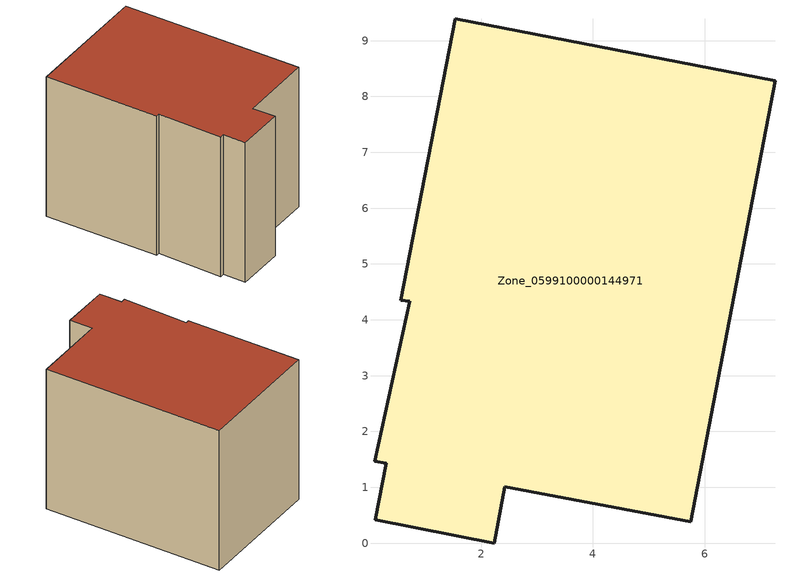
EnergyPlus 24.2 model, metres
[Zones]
Zone_0599100000144971
 floor ground (C_G): 1.53,9.39 7.26,8.28 5.75,0.38 2.42,1.01 2.23,0 0.1,0.42 0.3,1.43 0.09,1.47 0.72,4.33 0.56,4.35 z0
 wall outside (C_F): 0.1,0.42 2.23,0 2.42,1.01 5.75,0.38 7.26,8.28 1.53,9.39 0.56,4.35 0.72,4.33 0.09,1.47 0.3,1.43 0.1,0.42 z0:6.65
 roof outside (C_R): 0.09,1.47 0.3,1.43 0.1,0.42 2.23,0 2.42,1.01 5.75,0.38 7.26,8.28 1.53,9.39 0.56,4.35 0.72,4.33 z6.65
[BUILDING]
Pand.0599100000144971: North Axis=0; Terrain=City; Loads Convergence Tolerance Value=0.04; Temperature Convergence Tolerance Value=0.4; Solar Distribution=FullExterior; Maximum Number of Warmup Days=25; Minimum Number of Warmup Days=1
[Site:Location]
Rotterdam.The.Hague.AP_ZH_NLD Design_Conditions: Latitude=51.96; Longitude=4.45; Time Zone=1; Elevation=-4.5
[SITE:GROUNDTEMPERATURE:BUILDINGSURFACE]
18, 18, 18, 18, 18, 18, 18, 18, 18, 18, 18, 18
[MATERIAL] Thermal Absorptance=0.9; Solar Absorptance=0.7; Visible Absorptance=0.7
Name | Roughness | Thickness | Conductivity | Density | Specific Heat
G.TC.1946-1964 | MediumSmooth | 0.15 | 1 | 540 | 1210
F.TC.1946-1964 | Rough | 0.3 | 0.857143 | 1920 | 840
R.TC.1946-1964 | MediumRough | 0.2 | 0.235294 | 1500 | 1000
[CONSTRUCTION]
C_G: G.TC.1946-1964
C_F: F.TC.1946-1964
C_R: R.TC.1946-1964
[ZONE]
Zone_0599100000144971: Type=1; Multiplier=1; Ceiling Height=Autocalculate; Volume=Autocalculate; Floor Area=autocalculate; Part of Total Floor Area=Yes
[ZONEINFILTRATION:DESIGNFLOWRATE]
Infil_Zone_0599100000144971: Zone or ZoneList or Space or SpaceList=Zone_0599100000144971; Schedule=AlwaysOn; Design Flow Rate Calculation Method=Flow/Area; Flow Rate per Floor Area=0.003; Constant Term Coefficient=1; Temperature Term Coefficient=0; Velocity Term Coefficient=0; Velocity Squared Term Coefficient=0
[HVACTEMPLATE:ZONE:IDEALLOADSAIRSYSTEM]
Zone_0599100000144971: Maximum Heating Supply Air Temperature=50; Minimum Cooling Supply Air Temperature=13; Maximum Heating Supply Air Humidity Ratio=0.0156; Minimum Cooling Supply Air Humidity Ratio=0.0077; Heating Limit=NoLimit; Cooling Limit=NoLimit; Dehumidification Control Type=ConstantSensibleHeatRatio; Cooling Sensible Heat Ratio=0.7; Dehumidification Setpoint=60; Humidification Control Type=None; Humidification Setpoint=30; Outdoor Air Method=None; Outdoor Air Flow Rate per Person=0.00944; Outdoor Air Flow Rate per Zone Floor Area=0; Outdoor Air Flow Rate per Zone=0; Demand Controlled Ventilation Type=None; Outdoor Air Economizer Type=NoEconomizer; Heat Recovery Type=None; Sensible Heat Recovery Effectiveness=0.7; Latent Heat Recovery Effectiveness=0.65
[ZONECONTROL:THERMOSTAT]
ThermostatControl_Zone_0599100000144971: Zone or ZoneList=Zone_0599100000144971; Control Type Schedule=DualSetpointControlType; Control 1=Thermostat_Zone_0599100000144971; Temperature Difference Between Cutout And Setpoint=0
[THERMOSTATSETPOINT:DUALSETPOINT]
Thermostat_Zone_0599100000144971: Heating Setpoint Temperature Schedule=HeatingSetpoint_Zone_0599100000144971; Cooling Setpoint Temperature Schedule=CoolingSetpoint_Zone_0599100000144971
[SCHEDULE:COMPACT]
HeatingSetpoint_Zone_0599100000144971: Through: 12/31, For: AllDays, Until: 24:00, 21
CoolingSetpoint_Zone_0599100000144971: Through: 12/31, For: AllDays, Until: 24:00, 24
DualSetpointControlType: Through: 12/31, For: AllDays, Until: 24:00, 4
AlwaysOn: Through: 12/31, For: AllDays, Until: 24:00, 1
